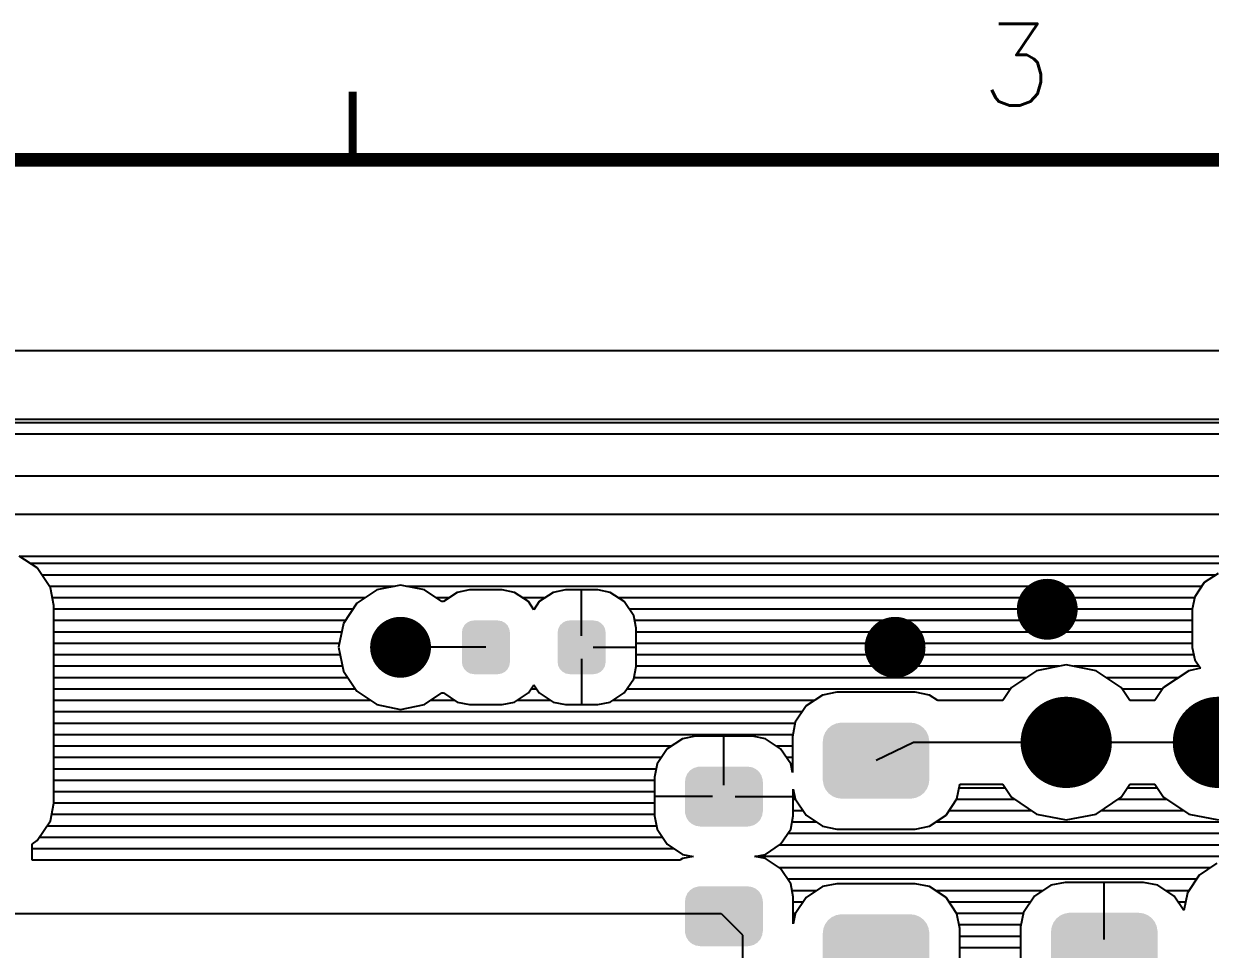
# Model space of a CAD drawing. Extents: x 295 to 953, y 10 to 290.
# Drawn here: x 577.4 to 620.97, y 256 to 290 of the extents above; entities that cross this region are included whole.
import ezdxf
from ezdxf.enums import TextEntityAlignment as Align

# ---------------------------------------------------------------- set-up
doc = ezdxf.new("R2010")
doc.units = 0
doc.header["$LTSCALE"] = 5
doc.header["$MEASUREMENT"] = 0
doc.layers.get('0').update_dxf_attribs({"linetype": 'CONTINUOUS', "lineweight": 25})
for name, color, linetype in [('DV-DPO-A6_BOT', 7, 'CONTINUOUS'), ('문자', 4, 'CONTINUOUS'), ('테두리', 3, 'CONTINUOUS')]:
    doc.layers.add(name, color=color, linetype=linetype)
doc.styles.get("Standard").update_dxf_attribs({"font": 'simplex.shx'})

# ---------------------------------------------------------------- blocks, each defined once
blk = doc.blocks.new('C')
at = {"layer": '테두리'}
for points, const_width in [([(112.5, 287.5), (112.5, 285)], 0.3), ([(15, 285), (15, 15), (405, 15), (405, 285), (15, 285)], 0.5)]:
    blk.add_lwpolyline(points, dxfattribs=dict(at, const_width=const_width))
at = {"layer": '문자'}
blk.add_text('3', height=3, dxfattribs=at).set_placement((136.875, 288.5), align=Align.MIDDLE)

msp = doc.modelspace()

# ---------------------------------------------------------------- linework, layer by layer
for points, const_width in [([(615.546, 268.492, -1), (614.428, 268.492, -1)], 1.118), ([(591.797, 267.095, -1), (590.679, 267.095, -1)], 1.118), ([(609.958, 267.095, -1), (608.84, 267.095, -1)], 1.118), ([(616.524, 263.602, -1), (614.847, 263.602, -1)], 1.676), ([(622.112, 263.602, -1), (620.435, 263.602, -1)], 1.676)]:
    msp.add_lwpolyline(points, format="xyb", close=True, dxfattribs=dict(const_width=const_width))
for points in [[(595.161, 267.906), (595.076, 267.993), (593.581, 267.906), (593.673, 267.993)], [(595.076, 267.993), (595.058, 268.002), (593.673, 267.993), (593.682, 268.002)], [(595.058, 268.002), (594.952, 268.058), (593.682, 268.002), (593.799, 268.058)], [(594.952, 268.058), (594.923, 268.062), (593.799, 268.058), (593.808, 268.062)], [(594.923, 268.062), (594.814, 268.08), (593.808, 268.062), (593.931, 268.08)], [(594.814, 268.08), (594.814, 268.084), (593.931, 268.08), (593.931, 268.084)], [(598.676, 267.906), (598.591, 267.993), (597.096, 267.906), (597.188, 267.993)], [(598.591, 267.993), (598.573, 268.002), (597.188, 267.993), (597.197, 268.002)], [(598.573, 268.002), (598.467, 268.058), (597.197, 268.002), (597.313, 268.058)], [(598.467, 268.058), (598.438, 268.062), (597.313, 268.058), (597.323, 268.062)], [(598.438, 268.062), (598.329, 268.08), (597.323, 268.062), (597.446, 268.08)], [(598.329, 268.08), (598.329, 268.084), (597.446, 268.08), (597.446, 268.084)], [(595.253, 267.645), (595.234, 267.768), (593.493, 267.645), (593.513, 267.768)], [(595.253, 267.642), (595.253, 267.645), (593.493, 267.642), (593.493, 267.645)], [(595.253, 266.547), (595.253, 267.642), (593.493, 266.547), (593.493, 267.642)], [(595.234, 267.768), (595.227, 267.783), (593.513, 267.768), (593.516, 267.783)], [(595.227, 267.783), (595.173, 267.893), (593.516, 267.783), (593.575, 267.893)], [(595.173, 267.893), (595.161, 267.906), (593.575, 267.893), (593.581, 267.906)], [(598.768, 267.645), (598.749, 267.768), (597.008, 267.645), (597.028, 267.768)], [(598.768, 267.642), (598.768, 267.645), (597.008, 267.642), (597.008, 267.645)], [(598.768, 266.547), (598.768, 267.642), (597.008, 266.547), (597.008, 267.642)], [(598.749, 267.768), (598.742, 267.783), (597.028, 267.768), (597.031, 267.783)], [(598.742, 267.783), (598.688, 267.893), (597.031, 267.783), (597.09, 267.893)], [(598.688, 267.893), (598.676, 267.906), (597.09, 267.893), (597.096, 267.906)], [(595.253, 266.544), (595.253, 266.547), (593.493, 266.544), (593.493, 266.547)], [(595.232, 266.421), (595.253, 266.544), (593.511, 266.421), (593.493, 266.544)], [(595.23, 266.407), (595.232, 266.421), (593.518, 266.407), (593.511, 266.421)], [(595.171, 266.296), (595.23, 266.407), (593.572, 266.296), (593.518, 266.407)], [(595.164, 266.283), (595.171, 266.296), (593.585, 266.283), (593.572, 266.296)], [(595.073, 266.196), (595.164, 266.283), (593.67, 266.196), (593.585, 266.283)], [(598.768, 266.544), (598.768, 266.547), (597.008, 266.544), (597.008, 266.547)], [(598.747, 266.421), (598.768, 266.544), (597.026, 266.421), (597.008, 266.544)], [(598.744, 266.407), (598.747, 266.421), (597.033, 266.407), (597.026, 266.421)], [(598.686, 266.296), (598.744, 266.407), (597.087, 266.296), (597.033, 266.407)], [(598.679, 266.283), (598.686, 266.296), (597.099, 266.283), (597.087, 266.296)], [(598.588, 266.196), (598.679, 266.283), (597.184, 266.196), (597.099, 266.283)], [(595.063, 266.187), (595.073, 266.196), (593.687, 266.187), (593.67, 266.196)], [(594.947, 266.131), (595.063, 266.187), (593.794, 266.131), (593.687, 266.187)], [(594.937, 266.127), (594.947, 266.131), (593.822, 266.127), (593.794, 266.131)], [(594.814, 266.109), (594.937, 266.127), (593.931, 266.109), (593.822, 266.127)], [(594.814, 266.106), (594.814, 266.109), (593.931, 266.106), (593.931, 266.109)], [(598.578, 266.187), (598.588, 266.196), (597.202, 266.187), (597.184, 266.196)], [(598.462, 266.131), (598.578, 266.187), (597.308, 266.131), (597.202, 266.187)], [(598.452, 266.127), (598.462, 266.131), (597.337, 266.127), (597.308, 266.131)], [(598.329, 266.109), (598.452, 266.127), (597.446, 266.109), (597.337, 266.127)], [(598.329, 266.106), (598.329, 266.109), (597.446, 266.106), (597.446, 266.109)], [(610.55, 264), (610.46, 264.111), (606.855, 264), (606.937, 264.111)], [(610.46, 264.111), (610.439, 264.137), (606.937, 264.111), (606.968, 264.137)], [(610.439, 264.137), (610.321, 264.223), (606.968, 264.137), (607.073, 264.223)], [(610.321, 264.223), (610.296, 264.241), (607.073, 264.223), (607.113, 264.241)], [(610.296, 264.241), (610.158, 264.296), (607.113, 264.241), (607.233, 264.296)], [(610.158, 264.296), (610.133, 264.306), (607.233, 264.296), (607.289, 264.306)], [(610.133, 264.306), (609.965, 264.328), (607.289, 264.306), (607.407, 264.328)], [(609.965, 264.328), (609.958, 264.329), (607.407, 264.328), (607.443, 264.329)], [(610.656, 263.63), (610.655, 263.666), (606.745, 263.63), (606.749, 263.666)], [(610.655, 263.666), (610.63, 263.805), (606.749, 263.666), (606.767, 263.805)], [(610.63, 263.805), (610.624, 263.84), (606.767, 263.805), (606.781, 263.84)], [(610.624, 263.84), (610.565, 263.969), (606.781, 263.84), (606.832, 263.969)], [(610.565, 263.969), (610.55, 264), (606.832, 263.969), (606.855, 264)], [(610.656, 262.233), (610.656, 263.63), (606.745, 262.233), (606.745, 263.63)], [(604.511, 262.318), (604.491, 262.387), (601.708, 262.318), (601.74, 262.387)], [(604.491, 262.387), (604.445, 262.46), (601.74, 262.387), (601.774, 262.46)], [(604.445, 262.46), (604.407, 262.519), (601.774, 262.46), (601.825, 262.519)], [(604.407, 262.519), (604.34, 262.578), (601.825, 262.519), (601.877, 262.578)], [(604.34, 262.578), (604.289, 262.622), (601.877, 262.578), (601.946, 262.622)], [(604.289, 262.622), (604.203, 262.662), (601.946, 262.622), (602.009, 262.662)], [(604.203, 262.662), (604.147, 262.687), (602.009, 262.662), (602.098, 262.687)], [(604.147, 262.687), (604.028, 262.705), (602.098, 262.687), (602.159, 262.705)], [(604.028, 262.705), (603.993, 262.71), (602.159, 262.705), (602.232, 262.71)], [(603.993, 262.71), (603.993, 262.714), (602.232, 262.71), (602.232, 262.714)], [(604.543, 261.062), (604.543, 262.163), (601.682, 261.062), (601.682, 262.163)], [(604.54, 262.163), (604.535, 262.237), (601.685, 262.163), (601.696, 262.237)], [(604.535, 262.237), (604.511, 262.318), (601.696, 262.237), (601.708, 262.318)], [(610.652, 262.197), (610.656, 262.233), (606.746, 262.197), (606.745, 262.233)], [(610.634, 262.058), (610.652, 262.197), (606.771, 262.058), (606.746, 262.197)], [(610.62, 262.023), (610.634, 262.058), (606.777, 262.023), (606.771, 262.058)], [(610.569, 261.894), (610.62, 262.023), (606.836, 261.894), (606.777, 262.023)], [(610.546, 261.863), (610.569, 261.894), (606.851, 261.863), (606.836, 261.894)], [(610.464, 261.752), (610.546, 261.863), (606.941, 261.752), (606.851, 261.863)], [(610.433, 261.726), (610.464, 261.752), (606.962, 261.726), (606.941, 261.752)], [(610.328, 261.641), (610.433, 261.726), (607.079, 261.641), (606.962, 261.726)], [(610.288, 261.622), (610.328, 261.641), (607.104, 261.622), (607.079, 261.641)], [(610.167, 261.567), (610.288, 261.622), (607.243, 261.567), (607.104, 261.622)], [(610.112, 261.557), (610.167, 261.567), (607.268, 261.557), (607.243, 261.567)], [(609.994, 261.535), (610.112, 261.557), (607.436, 261.535), (607.268, 261.557)], [(609.958, 261.535), (609.994, 261.535), (607.443, 261.535), (607.436, 261.535)], [(604.529, 260.989), (604.54, 261.062), (601.69, 260.989), (601.685, 261.062)], [(604.517, 260.908), (604.529, 260.989), (601.714, 260.908), (601.69, 260.989)], [(604.485, 260.839), (604.517, 260.908), (601.734, 260.839), (601.714, 260.908)], [(604.451, 260.766), (604.485, 260.839), (601.78, 260.766), (601.734, 260.839)], [(604.4, 260.707), (604.451, 260.766), (601.818, 260.707), (601.78, 260.766)], [(604.348, 260.648), (604.4, 260.707), (601.885, 260.648), (601.818, 260.707)], [(604.279, 260.604), (604.348, 260.648), (601.935, 260.604), (601.885, 260.648)], [(604.216, 260.564), (604.279, 260.604), (602.022, 260.564), (601.935, 260.604)], [(604.127, 260.538), (604.216, 260.564), (602.078, 260.538), (602.022, 260.564)], [(604.066, 260.52), (604.127, 260.538), (602.197, 260.52), (602.078, 260.538)], [(603.993, 260.515), (604.066, 260.52), (602.232, 260.515), (602.197, 260.52)], [(603.993, 260.512), (603.993, 260.515), (602.232, 260.512), (602.232, 260.515)], [(604.511, 257.92), (604.491, 257.989), (601.708, 257.92), (601.74, 257.989)], [(604.491, 257.989), (604.445, 258.062), (601.74, 257.989), (601.774, 258.062)], [(604.445, 258.062), (604.407, 258.121), (601.774, 258.062), (601.825, 258.121)], [(604.407, 258.121), (604.34, 258.18), (601.825, 258.121), (601.877, 258.18)], [(604.34, 258.18), (604.289, 258.224), (601.877, 258.18), (601.946, 258.224)], [(604.289, 258.224), (604.203, 258.264), (601.946, 258.224), (602.009, 258.264)], [(604.203, 258.264), (604.147, 258.29), (602.009, 258.264), (602.098, 258.29)], [(604.147, 258.29), (604.028, 258.307), (602.098, 258.29), (602.159, 258.307)], [(604.028, 258.307), (603.993, 258.313), (602.159, 258.307), (602.232, 258.313)], [(603.993, 258.313), (603.993, 258.316), (602.232, 258.313), (602.232, 258.316)], [(604.543, 256.665), (604.543, 257.765), (601.682, 256.665), (601.682, 257.765)], [(604.54, 257.765), (604.535, 257.839), (601.685, 257.765), (601.696, 257.839)], [(604.535, 257.839), (604.511, 257.92), (601.696, 257.839), (601.708, 257.92)], [(610.46, 257.07), (610.439, 257.096), (606.937, 257.07), (606.968, 257.096)], [(610.439, 257.096), (610.321, 257.182), (606.968, 257.096), (607.073, 257.182)], [(610.321, 257.182), (610.296, 257.2), (607.073, 257.182), (607.113, 257.2)], [(610.296, 257.2), (610.158, 257.255), (607.113, 257.2), (607.233, 257.255)], [(610.158, 257.255), (610.133, 257.265), (607.233, 257.255), (607.289, 257.265)], [(610.133, 257.265), (609.965, 257.287), (607.289, 257.265), (607.407, 257.287)], [(609.965, 257.287), (609.958, 257.288), (607.407, 257.287), (607.443, 257.288)], [(618.932, 257.015), (618.842, 257.126), (615.237, 257.015), (615.319, 257.126)], [(618.842, 257.126), (618.821, 257.152), (615.319, 257.126), (615.35, 257.152)], [(618.821, 257.152), (618.703, 257.238), (615.35, 257.152), (615.455, 257.238)], [(618.703, 257.238), (618.678, 257.256), (615.455, 257.238), (615.495, 257.256)], [(618.678, 257.256), (618.54, 257.311), (615.495, 257.256), (615.615, 257.311)], [(618.54, 257.311), (618.515, 257.321), (615.615, 257.311), (615.671, 257.321)], [(618.515, 257.321), (618.347, 257.343), (615.671, 257.321), (615.789, 257.343)], [(618.347, 257.343), (618.34, 257.344), (615.789, 257.343), (615.825, 257.344)], [(604.529, 256.591), (604.54, 256.665), (601.69, 256.591), (601.685, 256.665)], [(610.655, 256.625), (610.63, 256.764), (606.749, 256.625), (606.767, 256.764)], [(610.63, 256.764), (610.624, 256.799), (606.767, 256.764), (606.781, 256.799)], [(610.624, 256.799), (610.565, 256.928), (606.781, 256.799), (606.832, 256.928)], [(610.565, 256.928), (610.55, 256.959), (606.832, 256.928), (606.855, 256.959)], [(610.55, 256.959), (610.46, 257.07), (606.855, 256.959), (606.937, 257.07)], [(619.038, 256.645), (619.037, 256.681), (615.127, 256.645), (615.131, 256.681)], [(619.037, 256.681), (619.012, 256.82), (615.131, 256.681), (615.149, 256.82)], [(619.012, 256.82), (619.006, 256.855), (615.149, 256.82), (615.163, 256.855)], [(619.006, 256.855), (618.947, 256.984), (615.163, 256.855), (615.214, 256.984)], [(618.947, 256.984), (618.932, 257.015), (615.214, 256.984), (615.237, 257.015)], [(604.517, 256.51), (604.529, 256.591), (601.714, 256.51), (601.69, 256.591)], [(604.485, 256.441), (604.517, 256.51), (601.734, 256.441), (601.714, 256.51)], [(604.451, 256.368), (604.485, 256.441), (601.78, 256.368), (601.734, 256.441)], [(604.4, 256.309), (604.451, 256.368), (601.818, 256.309), (601.78, 256.368)], [(604.348, 256.25), (604.4, 256.309), (601.885, 256.25), (601.818, 256.309)], [(604.279, 256.206), (604.348, 256.25), (601.935, 256.206), (601.885, 256.25)], [(610.656, 256.589), (610.655, 256.625), (606.745, 256.589), (606.749, 256.625)], [(610.656, 255.192), (610.656, 256.589), (606.745, 255.192), (606.745, 256.589)], [(619.038, 255.248), (619.038, 256.645), (615.127, 255.248), (615.127, 256.645)], [(604.216, 256.166), (604.279, 256.206), (602.022, 256.166), (601.935, 256.206)], [(604.127, 256.14), (604.216, 256.166), (602.078, 256.14), (602.022, 256.166)], [(604.066, 256.123), (604.127, 256.14), (602.197, 256.123), (602.078, 256.14)], [(603.993, 256.117), (604.066, 256.123), (602.232, 256.117), (602.197, 256.123)], [(603.993, 256.114), (603.993, 256.117), (602.232, 256.114), (602.232, 256.117)]]:
    msp.add_solid(points)
at = {"layer": 'DV-DPO-A6_BOT'}
for p, q in [((529.077, 277.997), (845.877, 277.997)), ((549.909, 275.477), (733.156, 275.477)), ((733.492, 275.337), (549.574, 275.337)), ((734.291, 274.918), (548.775, 274.918)), ((633.455, 274.918), (548.775, 274.918)), ((633.148, 273.381), (548.629, 273.381)), ((550.026, 271.984), (630.354, 271.984)), ((577.234, 270.447), (629.722, 270.447)), ((577.888, 270.012), (577.234, 270.447)), ((630.002, 270.168), (577.653, 270.168)), ((578.38, 269.274), (577.888, 270.012)), ((621.173, 269.749), (578.061, 269.749)), ((621.262, 269.81), (620.748, 269.47)), ((591.02, 269.33), (578.341, 269.33)), ((591.238, 269.375), (590.366, 269.201)), ((592.115, 269.201), (591.238, 269.375)), ((620.659, 269.33), (591.461, 269.33)), ((620.748, 269.47), (620.402, 268.95)), ((578.508, 268.631), (578.38, 269.274)), ((589.936, 268.911), (578.453, 268.911)), ((590.366, 269.201), (589.629, 268.71)), ((592.752, 268.771), (592.115, 269.201)), ((593.02, 268.911), (592.545, 268.911)), ((593.322, 269.112), (592.814, 268.771)), ((593.775, 269.201), (593.322, 269.112)), ((594.965, 269.201), (593.775, 269.201)), ((595.418, 269.112), (594.965, 269.201)), ((595.932, 268.771), (595.418, 269.112)), ((596.541, 268.911), (595.719, 268.911)), ((596.843, 269.112), (596.329, 268.771)), ((597.295, 269.201), (596.843, 269.112)), ((598.486, 269.201), (597.295, 269.201)), ((597.888, 267.514), (597.888, 269.201)), ((598.938, 269.112), (598.486, 269.201)), ((599.452, 268.771), (598.938, 269.112)), ((620.396, 268.911), (599.24, 268.911)), ((620.402, 268.95), (620.312, 268.497)), ((578.508, 261.372), (578.508, 268.631)), ((589.483, 268.492), (578.508, 268.492)), ((589.629, 268.71), (589.137, 267.966)), ((592.814, 268.771), (592.752, 268.771)), ((596.127, 268.475), (595.932, 268.771)), ((596.144, 268.492), (596.116, 268.492)), ((596.329, 268.771), (596.127, 268.475)), ((599.799, 268.251), (599.452, 268.771)), ((620.312, 268.492), (599.637, 268.492)), ((620.312, 268.497), (620.312, 267.089)), ((589.204, 268.073), (578.508, 268.073)), ((599.888, 267.799), (599.799, 268.251)), ((620.312, 268.073), (599.832, 268.073)), ((589.075, 267.653), (578.508, 267.653)), ((589.137, 267.966), (588.964, 267.095)), ((599.888, 266.391), (599.888, 267.799)), ((620.312, 267.653), (599.888, 267.653)), ((588.992, 267.234), (578.508, 267.234)), ((620.312, 267.234), (599.888, 267.234)), ((589.019, 266.815), (578.508, 266.815)), ((588.964, 267.095), (589.137, 266.223)), ((594.373, 267.095), (591.238, 267.095)), ((598.307, 267.095), (599.888, 267.095)), ((620.368, 266.815), (599.888, 266.815)), ((620.312, 267.089), (620.402, 266.636)), ((589.103, 266.396), (578.508, 266.396)), ((597.888, 266.676), (597.888, 264.988)), ((599.799, 265.938), (599.888, 266.391)), ((615.412, 266.396), (599.888, 266.396)), ((615.685, 266.452), (614.596, 266.234)), ((616.781, 266.234), (615.685, 266.452)), ((620.564, 266.396), (615.965, 266.396)), ((620.614, 266.323), (620.184, 266.234)), ((620.402, 266.636), (620.614, 266.323)), ((589.299, 265.977), (578.508, 265.977)), ((589.137, 266.223), (589.629, 265.485)), ((599.452, 265.424), (599.799, 265.938)), ((614.216, 265.977), (599.804, 265.977)), ((614.596, 266.234), (613.674, 265.619)), ((617.703, 265.619), (616.781, 266.234)), ((619.804, 265.977), (617.161, 265.977)), ((620.184, 266.234), (619.262, 265.619)), ((589.578, 265.558), (578.508, 265.558)), ((589.629, 265.485), (590.366, 264.988)), ((592.115, 264.988), (592.752, 265.418)), ((592.752, 265.418), (592.814, 265.418)), ((592.814, 265.418), (593.322, 265.077)), ((595.418, 265.077), (595.932, 265.424)), ((595.932, 265.424), (596.127, 265.72)), ((596.234, 265.558), (596.027, 265.558)), ((596.127, 265.72), (596.329, 265.424)), ((596.329, 265.424), (596.843, 265.077)), ((598.938, 265.077), (599.452, 265.424)), ((613.635, 265.558), (599.542, 265.558)), ((607.264, 265.446), (606.739, 265.34)), ((610.142, 265.446), (607.264, 265.446)), ((610.667, 265.34), (610.142, 265.446)), ((613.674, 265.619), (613.355, 265.139)), ((618.021, 265.139), (617.703, 265.619)), ((619.223, 265.558), (617.742, 265.558)), ((619.262, 265.619), (618.943, 265.139)), ((590.143, 265.139), (578.508, 265.139)), ((590.366, 264.988), (591.238, 264.815)), ((591.238, 264.815), (592.115, 264.988)), ((593.233, 265.139), (592.339, 265.139)), ((593.322, 265.077), (593.775, 264.988)), ((593.775, 264.988), (594.965, 264.988)), ((594.965, 264.988), (595.418, 265.077)), ((596.753, 265.139), (595.507, 265.139)), ((596.843, 265.077), (597.295, 264.988)), ((597.295, 264.988), (598.486, 264.988)), ((598.486, 264.988), (598.938, 265.077)), ((606.437, 265.139), (599.028, 265.139)), ((606.136, 264.943), (605.733, 264.34)), ((606.739, 265.34), (606.136, 264.943)), ((610.969, 265.139), (610.667, 265.34)), ((613.355, 265.139), (610.969, 265.139)), ((613.355, 265.139), (610.969, 265.139)), ((618.943, 265.139), (618.021, 265.139)), ((618.943, 265.139), (618.021, 265.139)), ((605.99, 264.72), (578.508, 264.72)), ((605.728, 264.301), (578.508, 264.301)), ((605.733, 264.34), (605.627, 263.809)), ((605.644, 263.882), (578.508, 263.882)), ((601.587, 263.736), (601.034, 263.367)), ((602.073, 263.831), (601.587, 263.736)), ((604.157, 263.831), (602.073, 263.831)), ((603.112, 262.032), (603.112, 263.831)), ((604.644, 263.736), (604.157, 263.831)), ((605.197, 263.367), (604.644, 263.736)), ((605.627, 263.809), (605.627, 262.49)), ((601.179, 263.462), (578.508, 263.462)), ((601.034, 263.367), (600.665, 262.814)), ((605.627, 263.462), (605.051, 263.462)), ((605.566, 262.814), (605.197, 263.367)), ((610.075, 263.602), (608.7, 262.932)), ((615.685, 263.602), (610.075, 263.602)), ((616.412, 262.876), (615.685, 263.602)), ((621.273, 263.602), (615.685, 263.602)), ((600.821, 263.043), (578.508, 263.043)), ((600.665, 262.814), (600.57, 262.328)), ((605.627, 263.043), (605.409, 263.043)), ((605.627, 262.49), (605.566, 262.814)), ((600.626, 262.624), (578.508, 262.624)), ((600.57, 262.328), (600.57, 260.898)), ((605.627, 262.624), (605.605, 262.624)), ((600.57, 262.205), (578.508, 262.205)), ((611.673, 261.523), (611.774, 262.054)), ((613.45, 261.926), (611.751, 261.926)), ((611.774, 262.054), (611.774, 262.065)), ((611.774, 262.065), (613.355, 262.065)), ((613.355, 262.065), (613.674, 261.59)), ((617.703, 261.59), (618.021, 262.065)), ((619.038, 261.926), (617.926, 261.926)), ((618.021, 262.065), (618.943, 262.065)), ((618.943, 262.065), (619.262, 261.59)), ((600.57, 261.786), (578.508, 261.786)), ((602.693, 261.613), (600.57, 261.613)), ((603.531, 261.613), (605.661, 261.613)), ((605.661, 260.898), (605.661, 261.887)), ((605.661, 261.887), (605.733, 261.523)), ((605.744, 261.507), (605.661, 261.507)), ((605.733, 261.523), (606.136, 260.925)), ((611.271, 260.925), (611.673, 261.523)), ((613.797, 261.507), (611.662, 261.507)), ((613.674, 261.59), (614.596, 260.97)), ((616.781, 260.97), (617.703, 261.59)), ((619.385, 261.507), (617.58, 261.507)), ((619.262, 261.59), (620.184, 260.97)), ((578.38, 260.724), (578.508, 261.372)), ((600.57, 261.367), (578.508, 261.367)), ((606.029, 261.088), (605.661, 261.088)), ((614.423, 261.088), (611.377, 261.088)), ((620.011, 261.088), (616.954, 261.088)), ((577.888, 259.992), (578.38, 260.724)), ((600.57, 260.948), (578.425, 260.948)), ((600.57, 260.898), (600.665, 260.411)), ((605.566, 260.411), (605.661, 260.898)), ((606.515, 260.668), (605.616, 260.668)), ((606.136, 260.925), (606.739, 260.523)), ((610.667, 260.523), (611.271, 260.925)), ((627.627, 260.668), (610.891, 260.668)), ((614.596, 260.97), (615.685, 260.752)), ((615.685, 260.752), (616.781, 260.97)), ((620.184, 260.97), (621.273, 260.752)), ((600.642, 260.529), (578.251, 260.529)), ((600.665, 260.411), (601.034, 259.858)), ((605.197, 259.858), (605.566, 260.411)), ((628.046, 260.249), (605.459, 260.249)), ((606.739, 260.523), (607.264, 260.417)), ((607.264, 260.417), (610.142, 260.417)), ((610.142, 260.417), (610.667, 260.523)), ((577.704, 259.869), (577.888, 259.992)), ((577.704, 259.271), (577.704, 259.869)), ((600.866, 260.11), (577.972, 260.11)), ((601.034, 259.858), (601.587, 259.489)), ((604.644, 259.489), (605.197, 259.858)), ((628.465, 259.83), (605.152, 259.83)), ((601.285, 259.691), (577.704, 259.691)), ((601.587, 259.333), (601.492, 259.271)), ((601.587, 259.489), (601.984, 259.411)), ((601.984, 259.411), (601.587, 259.333)), ((604.247, 259.411), (604.644, 259.489)), ((628.884, 259.411), (604.247, 259.411)), ((604.644, 259.333), (604.247, 259.411)), ((605.197, 258.964), (604.644, 259.333)), ((601.492, 259.271), (577.704, 259.271)), ((601.492, 259.271), (577.704, 259.271)), ((620.966, 258.992), (605.152, 258.992)), ((605.566, 258.411), (605.197, 258.964)), ((621.212, 259.16), (620.564, 258.729)), ((620.463, 258.573), (605.459, 258.573)), ((605.661, 257.925), (605.566, 258.411)), ((607.264, 258.405), (606.739, 258.305)), ((610.142, 258.405), (607.264, 258.405)), ((610.667, 258.305), (610.142, 258.405)), ((615.646, 258.461), (615.121, 258.355)), ((618.524, 258.461), (615.646, 258.461)), ((617.082, 256.366), (617.082, 258.461)), ((619.049, 258.355), (618.524, 258.461)), ((620.564, 258.729), (620.133, 258.081)), ((606.515, 258.154), (605.616, 258.154)), ((606.739, 258.305), (606.136, 257.902)), ((611.271, 257.902), (610.667, 258.305)), ((614.819, 258.154), (610.891, 258.154)), ((615.121, 258.355), (614.518, 257.958)), ((619.653, 257.958), (619.049, 258.355)), ((620.184, 258.154), (619.351, 258.154)), ((620.133, 258.081), (620.005, 257.427)), ((605.661, 256.936), (605.661, 257.925)), ((606.029, 257.735), (605.661, 257.735)), ((606.136, 257.902), (605.733, 257.299)), ((611.673, 257.299), (611.271, 257.902)), ((614.372, 257.735), (611.377, 257.735)), ((614.518, 257.958), (614.115, 257.355)), ((620.005, 257.427), (619.653, 257.958)), ((620.066, 257.735), (619.798, 257.735)), ((575.189, 257.316), (603.012, 257.316)), ((603.012, 257.316), (603.112, 257.215)), ((603.811, 256.517), (603.112, 257.215)), ((605.744, 257.316), (605.661, 257.316)), ((605.733, 257.299), (605.661, 256.936)), ((614.11, 257.316), (611.662, 257.316)), ((611.774, 256.768), (611.673, 257.299)), ((614.115, 257.355), (614.009, 256.824)), ((614.026, 256.897), (611.751, 256.897)), ((611.774, 255.013), (611.774, 256.768)), ((614.009, 256.824), (614.009, 255.069)), ((603.811, 252.091), (603.811, 256.517)), ((614.009, 256.477), (611.774, 256.477)), ((614.009, 256.058), (611.774, 256.058))]:
    msp.add_line(p, q, dxfattribs=at)

# ---------------------------------------------------------------- block references
msp.add_blockref('C', (476.978, 0))

doc.saveas('drawing.dxf')
